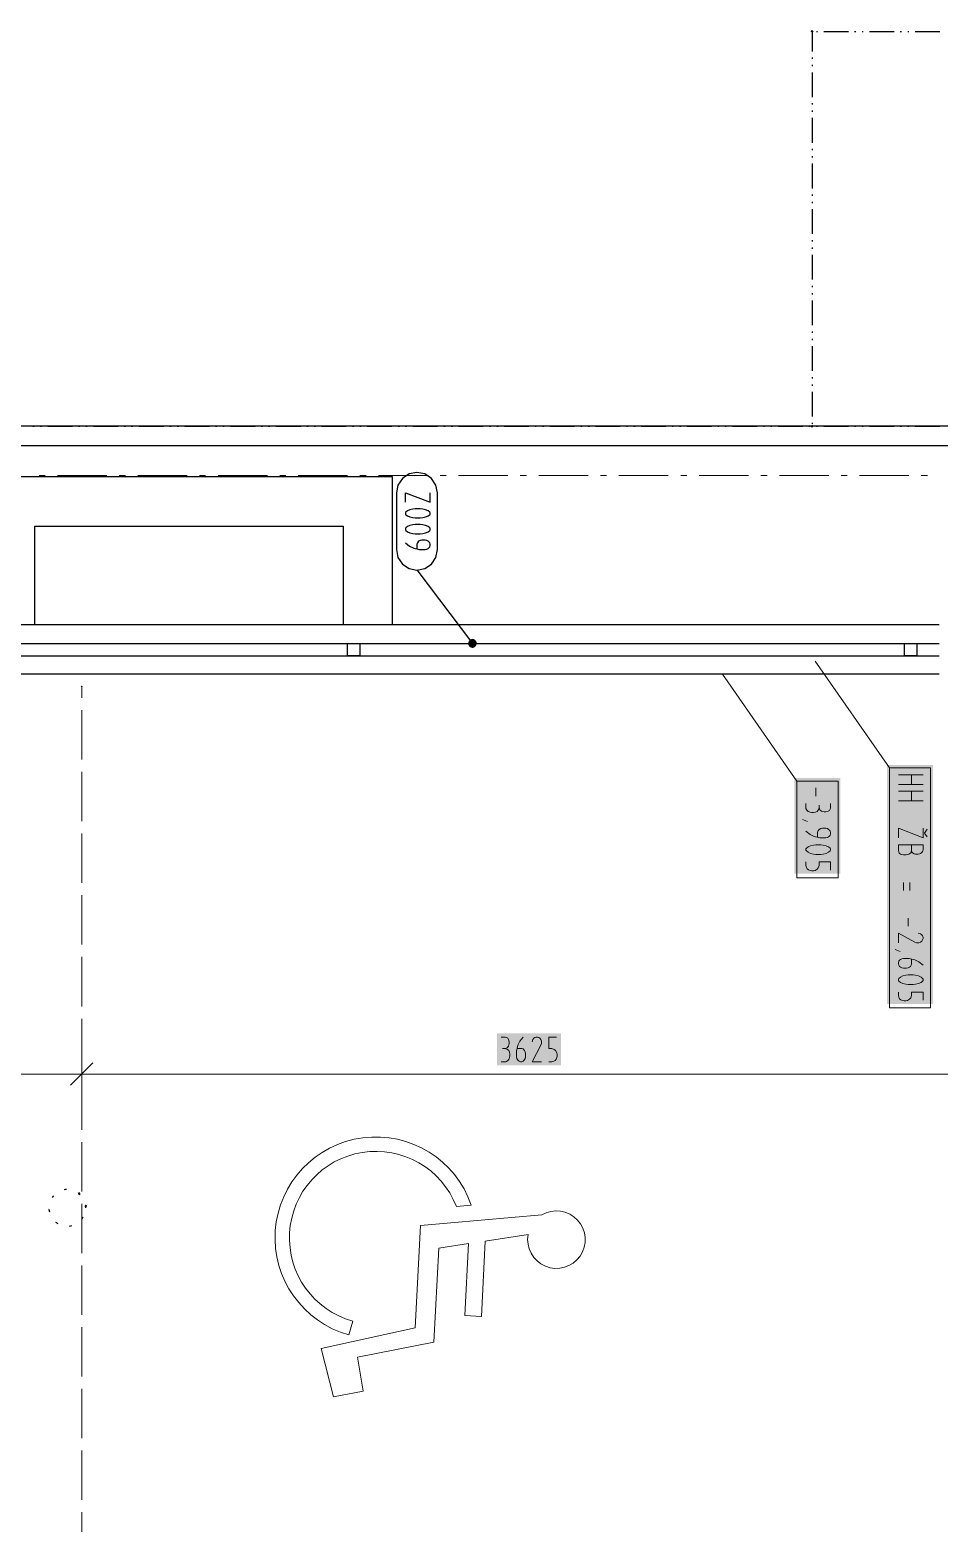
# Model space of a CAD drawing. Header units: millimetres. Extents: x 0 to 594, y 0 to 420.
# Drawn here: x 121 to 150.02, y 267.76 to 315.41 of the extents above; entities that cross this region are included whole.
import ezdxf

# ---------------------------------------------------------------- set-up
doc = ezdxf.new("R2010")
doc.units = ezdxf.units.MM
doc.header["$LTSCALE"] = 8
for name, color, linetype in [('PDF_CTU', 7, 'Continuous'), ('PDF_Dokresleni nad rovinou rezu', 7, 'Continuous'), ('PDF_Dopravni znaceni', 7, 'Continuous'), ('PDF_Klempirske vyrobky', 7, 'Continuous'), ('PDF_Koty delkove', 7, 'Continuous'), ('PDF_Koty vyskove-pudorysy', 7, 'Continuous'), ('PDF_Obecne 0.25', 7, 'Continuous'), ('PDF_Osy hlavni', 7, 'Continuous'), ('PDF_Popis Zamecnicke vyrobky', 7, 'Continuous'), ('PDF_Zamecnicke vyrobky', 7, 'Continuous')]:
    doc.layers.add(name, color=color, linetype=linetype)

msp = doc.modelspace()

# ---------------------------------------------------------------- linework, layer by layer
at = {"layer": 'PDF_CTU', "lineweight": 25}
for points in [[(396.91, 302.764), (99.429, 302.764)], [(396.91, 302.134), (99.429, 302.134)]]:
    msp.add_lwpolyline(points, dxfattribs=at)
at = {"layer": 'PDF_Dokresleni nad rovinou rezu', "lineweight": 25}
for points in [[(145.965, 315.362), (145.965, 314.724)], [(146.102, 315.362), (146.142, 315.362)], [(146.339, 315.362), (147.126, 315.362)], [(147.323, 315.362), (147.362, 315.362)], [(147.559, 315.362), (147.598, 315.362)], [(147.795, 315.362), (148.583, 315.362)], [(148.78, 315.362), (148.819, 315.362)], [(149.016, 315.362), (149.055, 315.362)], [(149.252, 315.362), (150.039, 315.362)], [(145.965, 314.528), (145.965, 314.488)], [(145.965, 314.291), (145.965, 314.252)], [(145.965, 314.055), (145.965, 313.268)], [(145.965, 313.071), (145.965, 313.032)], [(145.965, 312.835), (145.965, 312.795)], [(145.965, 312.599), (145.965, 311.811)], [(145.965, 311.614), (145.965, 311.575)], [(145.965, 311.378), (145.965, 311.339)], [(145.965, 311.142), (145.965, 310.354)], [(145.965, 310.158), (145.965, 310.118)], [(145.965, 309.921), (145.965, 309.882)], [(145.965, 309.685), (145.965, 308.898)], [(145.965, 308.701), (145.965, 308.661)], [(145.965, 308.465), (145.965, 308.425)], [(145.965, 308.228), (145.965, 307.441)], [(145.965, 307.244), (145.965, 307.205)], [(145.965, 307.008), (145.965, 306.969)], [(145.965, 306.772), (145.965, 305.984)], [(145.965, 305.787), (145.965, 305.748)], [(145.965, 305.551), (145.965, 305.512)], [(145.965, 305.315), (145.965, 304.528)], [(145.965, 304.331), (145.965, 304.291)], [(145.965, 304.095), (145.965, 304.055)], [(145.965, 303.858), (145.965, 303.071)], [(121.102, 302.764), (121.142, 302.764)], [(121.339, 302.764), (121.378, 302.764)], [(121.575, 302.764), (122.362, 302.764)], [(122.559, 302.764), (122.598, 302.764)], [(122.795, 302.764), (122.835, 302.764)], [(123.032, 302.764), (123.819, 302.764)], [(124.016, 302.764), (124.055, 302.764)], [(124.252, 302.764), (124.291, 302.764)], [(124.488, 302.764), (125.276, 302.764)], [(125.473, 302.764), (125.512, 302.764)], [(125.709, 302.764), (125.748, 302.764)], [(125.945, 302.764), (126.732, 302.764)], [(126.929, 302.764), (126.969, 302.764)], [(127.165, 302.764), (127.205, 302.764)], [(127.402, 302.764), (128.189, 302.764)], [(128.386, 302.764), (128.425, 302.764)], [(128.622, 302.764), (128.661, 302.764)], [(128.858, 302.764), (129.646, 302.764)], [(129.843, 302.764), (129.882, 302.764)], [(130.079, 302.764), (130.118, 302.764)], [(130.315, 302.764), (131.102, 302.764)], [(131.299, 302.764), (131.339, 302.764)], [(131.536, 302.764), (131.575, 302.764)], [(131.772, 302.764), (132.559, 302.764)], [(132.756, 302.764), (132.795, 302.764)], [(132.992, 302.764), (133.032, 302.764)], [(133.228, 302.764), (134.016, 302.764)], [(134.213, 302.764), (134.252, 302.764)], [(134.449, 302.764), (134.488, 302.764)], [(134.685, 302.764), (135.473, 302.764)], [(135.669, 302.764), (135.709, 302.764)], [(135.906, 302.764), (135.945, 302.764)], [(136.142, 302.764), (136.929, 302.764)], [(137.126, 302.764), (137.165, 302.764)], [(137.362, 302.764), (137.402, 302.764)], [(137.598, 302.764), (138.386, 302.764)], [(138.583, 302.764), (138.622, 302.764)], [(138.819, 302.764), (138.858, 302.764)], [(139.055, 302.764), (139.843, 302.764)], [(140.039, 302.764), (140.079, 302.764)], [(140.276, 302.764), (140.315, 302.764)], [(140.512, 302.764), (141.299, 302.764)], [(141.496, 302.764), (141.535, 302.764)], [(141.732, 302.764), (141.772, 302.764)], [(141.969, 302.764), (142.756, 302.764)], [(142.953, 302.764), (142.992, 302.764)], [(143.189, 302.764), (143.228, 302.764)], [(143.425, 302.764), (144.213, 302.764)], [(144.41, 302.764), (144.449, 302.764)], [(144.646, 302.764), (144.685, 302.764)], [(144.882, 302.764), (145.669, 302.764)], [(145.866, 302.764), (145.906, 302.764)], [(145.965, 302.874), (145.965, 302.835)], [(146.102, 302.764), (146.142, 302.764)], [(146.339, 302.764), (147.126, 302.764)], [(147.323, 302.764), (147.362, 302.764)], [(147.559, 302.764), (147.598, 302.764)], [(147.795, 302.764), (148.583, 302.764)], [(148.78, 302.764), (148.819, 302.764)], [(149.016, 302.764), (149.055, 302.764)], [(149.252, 302.764), (150.039, 302.764)]]:
    msp.add_lwpolyline(points, dxfattribs=at)
at = {"layer": 'PDF_Dokresleni nad rovinou rezu', "lineweight": 25, "transparency": 33554559}
for points in [[(145.916, 315.362), (145.965, 315.411), (145.965, 315.313), (146.014, 315.362)], [(145.965, 315.411), (146.014, 315.362), (145.916, 315.362), (145.965, 315.313)], [(145.965, 302.813), (146.014, 302.764), (145.916, 302.764), (145.965, 302.714)]]:
    msp.add_solid(points, dxfattribs=at)
at = {"layer": 'PDF_Dopravni znaceni', "lineweight": 18}
for points in [[(122.658, 294.457), (122.658, 294.095)], [(122.658, 293.701), (122.658, 292.126)], [(122.658, 291.732), (122.658, 290.158)], [(122.658, 289.764), (122.658, 288.189)], [(122.658, 287.795), (122.658, 286.221)], [(122.658, 285.827), (122.658, 284.252)], [(122.658, 283.858), (122.658, 282.284)], [(122.658, 281.89), (122.658, 280.315)], [(122.658, 279.921), (122.658, 278.347)], [(122.658, 277.953), (122.658, 276.378)], [(133.467, 277.264), (133.3, 273.995), (130.304, 273.33), (130.693, 271.788), (131.637, 271.974), (131.455, 273.055), (131.637, 271.974), (131.455, 273.055), (133.9, 273.536), (134.053, 276.532), (135.004, 276.68), (134.886, 274.382), (135.413, 274.355), (135.536, 276.763)], [(122.658, 275.984), (122.658, 274.41)], [(122.658, 274.016), (122.658, 272.441)], [(122.658, 272.047), (122.658, 270.473)], [(122.658, 270.079), (122.658, 268.504)], [(122.658, 268.11), (122.658, 266.536)]]:
    msp.add_lwpolyline(points, dxfattribs=at)
msp.add_lwpolyline([(131.308, 274.211), (131.185, 273.768, -1.658012), (135.088, 277.91), (134.614, 277.869, 1.619658)], format="xyb", close=True, dxfattribs=at)
msp.add_lwpolyline([(135.536, 276.763), (136.905, 276.976, 4.630675), (137.339, 277.598), (133.467, 277.264)], format="xyb", dxfattribs=at)
at = {"layer": 'PDF_Dopravni znaceni', "lineweight": 18, "transparency": 33554559}
msp.add_solid([(122.658, 294.492), (122.693, 294.457), (122.622, 294.457), (122.658, 294.421)], dxfattribs=at)
at = {"layer": 'PDF_Klempirske vyrobky', "lineweight": 25}
for points in [[(122.178, 278.406), (122.144, 278.41), (122.101, 278.397)], [(122.605, 278.243), (122.576, 278.278)], [(121.763, 278.211), (121.745, 278.197), (121.718, 278.148)], [(122.792, 277.822), (122.789, 277.88)], [(121.615, 277.776), (121.613, 277.765), (121.633, 277.7)], [(121.827, 277.366), (121.896, 277.328)], [(122.669, 277.468), (122.706, 277.537)], [(122.27, 277.238), (122.346, 277.261)]]:
    msp.add_lwpolyline(points, dxfattribs=at)
at = {"layer": 'PDF_Klempirske vyrobky', "lineweight": 25, "transparency": 33554559}
for points in [[(122.619, 278.255), (122.553, 278.235), (122.599, 278.322), (122.533, 278.302)], [(122.803, 277.833), (122.742, 277.865), (122.836, 277.894), (122.775, 277.927)]]:
    msp.add_solid(points, dxfattribs=at)
at = {"layer": 'PDF_Koty delkove', "lineweight": 18}
for points in [[(136.048, 283.272), (136.174, 283.272), (136.216, 283.259)], [(136.216, 283.259), (136.258, 283.233), (136.279, 283.193), (136.3, 283.115), (136.3, 283.063), (136.279, 282.984), (136.237, 282.931), (136.174, 282.905), (136.09, 282.905)], [(136.552, 282.905), (136.699, 282.905), (136.741, 282.892), (136.772, 282.866), (136.793, 282.839), (136.814, 282.8), (136.825, 282.748), (136.825, 282.643), (136.814, 282.59), (136.793, 282.551), (136.772, 282.525), (136.741, 282.498), (136.699, 282.485), (136.657, 282.485), (136.615, 282.498), (136.583, 282.525), (136.563, 282.551), (136.541, 282.59), (136.531, 282.643), (136.531, 282.826), (136.573, 283.01), (136.636, 283.141), (136.741, 283.272)], [(137.329, 282.485), (137.034, 282.485), (137.308, 283.01), (137.329, 283.063), (137.329, 283.141), (137.308, 283.193), (137.276, 283.233), (137.245, 283.259), (137.203, 283.272), (137.161, 283.272), (137.119, 283.259)], [(137.119, 283.259), (137.087, 283.233), (137.056, 283.193), (137.034, 283.115)], [(137.812, 283.272), (137.56, 283.272), (137.56, 282.905), (137.665, 282.905), (137.738, 282.878), (137.78, 282.839), (137.822, 282.774), (137.833, 282.722), (137.833, 282.669), (137.822, 282.616), (137.801, 282.564), (137.77, 282.525), (137.728, 282.498), (137.665, 282.485), (137.56, 282.485)], [(122.658, 281.5), (122.658, 282.091), (122.658, 282.681)], [(136.048, 282.485), (136.195, 282.485), (136.247, 282.511), (136.289, 282.551), (136.31, 282.616), (136.321, 282.669), (136.321, 282.722), (136.31, 282.787), (136.289, 282.839), (136.247, 282.878), (136.174, 282.905)], [(97.776, 282.091), (98.918, 282.091), (100.689, 282.091), (110.965, 282.091), (112.146, 282.091), (112.658, 282.091), (122.658, 282.091), (151.201, 282.091), (176.004, 282.091), (199.823, 282.091), (201.792, 282.091), (225.611, 282.091), (250.414, 282.091), (275.217, 282.091)], [(122.304, 281.737), (123.012, 282.445)]]:
    msp.add_lwpolyline(points, dxfattribs=at)
at = {"layer": 'PDF_Koty delkove', "color": 7, "lineweight": 18, "true_color": 0xffffff, "transparency": 33554559}
msp.add_solid([(135.909, 282.367), (137.951, 282.367), (135.909, 283.39), (137.951, 283.39)], dxfattribs=at)
at = {"layer": 'PDF_Koty vyskove-pudorysy', "lineweight": 18}
for points in [[(148.431, 291.86), (148.431, 284.205), (149.743, 284.205), (149.743, 291.86), (148.431, 291.86), (146.062, 295.268)], [(145.481, 291.442), (145.481, 288.358), (146.794, 288.358), (146.794, 291.442), (145.481, 291.442), (143.112, 294.85)], [(148.719, 291.641), (149.507, 291.641)], [(149.14, 291.641), (149.14, 291.335)], [(146.086, 291.224), (146.086, 290.96)], [(148.719, 291.335), (149.507, 291.335)], [(145.77, 290.72), (145.77, 290.567), (145.797, 290.513), (145.836, 290.469), (145.901, 290.447), (145.954, 290.436), (146.007, 290.436), (146.072, 290.447), (146.124, 290.469), (146.164, 290.513), (146.19, 290.589)], [(146.557, 290.72), (146.557, 290.589), (146.545, 290.545), (146.518, 290.502), (146.479, 290.479), (146.401, 290.458), (146.348, 290.458), (146.269, 290.479), (146.216, 290.523), (146.19, 290.589), (146.19, 290.676)], [(148.719, 291.117), (149.507, 291.117)], [(148.719, 290.81), (149.507, 290.81)], [(149.14, 291.117), (149.14, 290.81)], [(145.665, 290.217), (145.823, 290.151)], [(145.77, 289.845), (145.901, 289.736), (146.033, 289.67), (146.216, 289.627), (146.401, 289.627), (146.453, 289.638), (146.492, 289.659), (146.518, 289.681), (146.545, 289.714), (146.557, 289.758), (146.557, 289.801), (146.545, 289.845), (146.518, 289.878), (146.492, 289.9), (146.453, 289.922), (146.401, 289.933), (146.295, 289.933), (146.243, 289.922), (146.19, 289.9), (146.151, 289.845), (146.138, 289.801), (146.138, 289.648)], [(148.719, 289.629), (148.719, 289.935), (149.507, 289.629), (149.507, 289.935)], [(149.638, 289.66), (149.557, 289.782), (149.638, 289.905)], [(146.557, 289.276), (146.545, 289.299), (146.492, 289.342), (146.413, 289.375), (146.321, 289.397), (146.243, 289.408), (146.086, 289.408), (146.007, 289.397), (145.915, 289.375), (145.836, 289.342), (145.783, 289.299), (145.77, 289.276), (145.77, 289.233), (145.783, 289.211), (145.836, 289.167), (145.915, 289.134), (146.007, 289.113), (146.086, 289.102)], [(146.086, 289.102), (146.243, 289.102), (146.321, 289.113), (146.413, 289.134), (146.492, 289.167), (146.545, 289.211), (146.557, 289.233), (146.557, 289.276)], [(149.14, 289.235), (149.127, 289.17), (149.113, 289.147), (149.087, 289.126), (149.048, 289.104), (148.969, 289.082), (148.878, 289.082), (148.812, 289.093), (148.786, 289.104), (148.746, 289.137), (148.733, 289.17), (148.719, 289.235), (148.719, 289.41), (149.507, 289.41), (149.507, 289.235), (149.494, 289.191), (149.468, 289.159), (149.428, 289.126), (149.402, 289.115), (149.35, 289.104), (149.271, 289.104), (149.219, 289.115), (149.166, 289.147), (149.153, 289.17), (149.14, 289.235), (149.14, 289.41)], [(146.557, 288.598), (146.557, 288.861), (146.19, 288.861), (146.19, 288.751), (146.164, 288.675), (146.124, 288.631), (146.059, 288.588), (146.007, 288.577), (145.954, 288.577), (145.901, 288.588), (145.849, 288.61), (145.81, 288.642), (145.783, 288.686), (145.77, 288.751), (145.77, 288.861)], [(148.878, 288.208), (148.878, 287.944)], [(149.087, 288.208), (149.087, 287.944)], [(149.035, 287.07), (149.035, 286.807)], [(148.719, 286.283), (148.719, 286.589), (149.245, 286.304), (149.297, 286.283), (149.376, 286.283), (149.428, 286.304), (149.468, 286.337), (149.494, 286.37), (149.507, 286.414), (149.507, 286.457), (149.494, 286.501), (149.468, 286.534)], [(149.468, 286.534), (149.428, 286.567), (149.35, 286.589)], [(148.615, 286.064), (148.772, 285.998)], [(149.14, 285.757), (149.14, 285.605), (149.127, 285.561), (149.101, 285.528), (149.074, 285.506), (149.035, 285.484), (148.982, 285.473), (148.878, 285.473), (148.825, 285.484), (148.786, 285.506), (148.76, 285.528), (148.733, 285.561), (148.719, 285.605), (148.719, 285.648), (148.733, 285.692), (148.76, 285.725), (148.786, 285.746), (148.825, 285.769), (148.878, 285.78), (149.061, 285.78), (149.245, 285.736), (149.376, 285.67), (149.507, 285.561)], [(149.507, 284.708), (149.14, 284.708), (149.14, 284.598), (149.113, 284.522), (149.074, 284.478), (149.008, 284.435), (148.956, 284.423), (148.904, 284.423), (148.851, 284.435), (148.799, 284.456), (148.76, 284.489), (148.733, 284.532), (148.719, 284.598), (148.719, 284.708)], [(149.507, 284.445), (149.507, 284.708)]]:
    msp.add_lwpolyline(points, dxfattribs=at)
msp.add_lwpolyline([(149.035, 284.948), (149.193, 284.948), (149.271, 284.959), (149.363, 284.981), (149.442, 285.014), (149.494, 285.057), (149.507, 285.08), (149.507, 285.123), (149.494, 285.145), (149.442, 285.188), (149.363, 285.221), (149.271, 285.244), (149.193, 285.255), (149.035, 285.255), (148.956, 285.244), (148.864, 285.221), (148.786, 285.188), (148.733, 285.145), (148.719, 285.123), (148.719, 285.08), (148.733, 285.057), (148.786, 285.014), (148.864, 284.981), (148.956, 284.959)], close=True, dxfattribs=at)
at = {"layer": 'PDF_Koty vyskove-pudorysy', "color": 7, "lineweight": 18, "true_color": 0xffffff, "transparency": 33554559}
for points in [[(148.352, 291.955), (148.352, 284.329), (149.822, 291.955), (149.822, 284.329)], [(145.402, 291.537), (145.402, 288.482), (146.872, 291.537), (146.872, 288.482)]]:
    msp.add_solid(points, dxfattribs=at)
at = {"layer": 'PDF_Obecne 0.25', "lineweight": 25}
for points in [[(132.579, 296.425), (132.579, 301.15), (119.587, 301.15), (119.587, 296.425)], [(121.162, 296.425), (121.162, 299.575), (131.004, 299.575), (131.004, 296.425)], [(150.02, 296.425), (112.658, 296.425)], [(150.02, 294.85), (112.658, 294.85)]]:
    msp.add_lwpolyline(points, dxfattribs=at)
at = {"layer": 'PDF_Osy hlavni', "lineweight": 18}
for points in [[(121.299, 301.189), (121.496, 301.189)], [(121.89, 301.189), (123.465, 301.189)], [(123.858, 301.189), (124.055, 301.189)], [(124.449, 301.189), (126.024, 301.189)], [(126.417, 301.189), (126.614, 301.189)], [(127.008, 301.189), (128.583, 301.189)], [(128.976, 301.189), (129.173, 301.189)], [(129.567, 301.189), (131.142, 301.189)], [(131.536, 301.189), (131.732, 301.189)], [(132.126, 301.189), (133.701, 301.189)], [(134.095, 301.189), (134.291, 301.189)], [(134.685, 301.189), (136.26, 301.189)], [(136.654, 301.189), (136.85, 301.189)], [(137.244, 301.189), (138.819, 301.189)], [(139.213, 301.189), (139.41, 301.189)], [(139.803, 301.189), (141.378, 301.189)], [(141.772, 301.189), (141.969, 301.189)], [(142.362, 301.189), (143.937, 301.189)], [(144.331, 301.189), (144.528, 301.189)], [(144.921, 301.189), (146.496, 301.189)], [(146.89, 301.189), (147.087, 301.189)], [(147.48, 301.189), (149.055, 301.189)], [(149.449, 301.189), (149.646, 301.189)]]:
    msp.add_lwpolyline(points, dxfattribs=at)
at = {"layer": 'PDF_Popis Zamecnicke vyrobky', "lineweight": 25}
for points in [[(134.012, 300.635), (133.962, 300.886), (133.82, 301.099), (133.607, 301.241), (133.356, 301.291), (133.105, 301.241), (132.892, 301.099), (132.75, 300.886), (132.7, 300.635), (132.7, 298.829)], [(132.7, 298.829), (132.75, 298.578), (132.892, 298.365), (133.105, 298.223), (133.356, 298.173), (133.607, 298.223), (133.82, 298.365), (133.962, 298.578), (134.012, 298.829), (134.012, 300.635)], [(132.989, 300.34), (132.989, 300.635), (133.776, 300.34), (133.776, 300.635)], [(133.711, 299.396), (133.763, 299.437), (133.776, 299.459), (133.776, 299.5), (133.763, 299.522), (133.711, 299.563), (133.632, 299.595), (133.54, 299.616), (133.462, 299.627), (133.304, 299.627), (133.226, 299.616), (133.133, 299.595), (133.055, 299.563), (133.002, 299.522), (132.989, 299.5), (132.989, 299.459), (133.002, 299.437), (133.055, 299.396), (133.133, 299.364), (133.226, 299.343), (133.304, 299.333)], [(133.304, 299.333), (133.462, 299.333), (133.54, 299.343), (133.632, 299.364), (133.711, 299.396)], [(132.989, 299.038), (133.12, 298.933), (133.252, 298.87), (133.435, 298.829), (133.619, 298.829), (133.671, 298.839), (133.711, 298.86), (133.737, 298.881), (133.763, 298.912), (133.776, 298.955), (133.776, 298.996), (133.763, 299.038), (133.737, 299.07), (133.711, 299.091), (133.671, 299.112), (133.619, 299.123), (133.514, 299.123), (133.462, 299.112), (133.409, 299.091), (133.37, 299.038), (133.356, 298.996), (133.356, 298.849)], [(133.356, 298.183), (135.126, 295.835)], [(135.197, 295.74), (135.211, 295.753), (135.223, 295.768), (135.233, 295.785), (135.239, 295.803), (135.243, 295.822), (135.243, 295.841), (135.241, 295.86), (135.235, 295.879), (135.227, 295.896), (135.215, 295.911), (135.202, 295.925), (135.186, 295.936), (135.169, 295.945), (135.15, 295.95), (135.131, 295.953), (135.112, 295.952), (135.093, 295.948), (135.075, 295.941), (135.058, 295.932), (135.043, 295.919), (135.031, 295.905), (135.02, 295.888), (135.013, 295.871), (135.009, 295.852), (135.007, 295.833), (135.009, 295.813), (135.014, 295.795), (135.022, 295.777), (135.033, 295.761), (135.046, 295.747), (135.061, 295.735), (135.078, 295.726), (135.097, 295.72), (135.116, 295.717), (135.135, 295.717), (135.154, 295.72), (135.172, 295.726), (135.189, 295.735), (135.197, 295.74)], [(135.054, 295.929), (135.054, 295.929)], [(135.22, 295.906), (135.22, 295.906)], [(135.031, 295.764), (135.031, 295.764)], [(135.197, 295.74), (135.197, 295.74)]]:
    msp.add_lwpolyline(points, dxfattribs=at)
msp.add_lwpolyline([(133.304, 299.837), (133.462, 299.837), (133.54, 299.847), (133.632, 299.868), (133.711, 299.9), (133.763, 299.941), (133.776, 299.962), (133.776, 300.004), (133.763, 300.025), (133.711, 300.067), (133.632, 300.099), (133.54, 300.12), (133.462, 300.131), (133.304, 300.131), (133.226, 300.12), (133.133, 300.099), (133.055, 300.067), (133.002, 300.025), (132.989, 300.004), (132.989, 299.962), (133.002, 299.941), (133.055, 299.9), (133.133, 299.868), (133.226, 299.847)], close=True, dxfattribs=at)
at = {"layer": 'PDF_Popis Zamecnicke vyrobky', "lineweight": 25, "transparency": 33554559}
for points in [[(135.112, 295.951), (135.017, 295.88), (135.009, 295.821)], [(135.112, 295.951), (135.009, 295.821), (135.171, 295.943)], [(135.171, 295.943), (135.009, 295.821), (135.031, 295.764)], [(135.017, 295.88), (135.112, 295.951), (135.054, 295.929)], [(135.171, 295.943), (135.031, 295.764), (135.22, 295.906)], [(135.22, 295.906), (135.031, 295.764), (135.08, 295.726)], [(135.22, 295.906), (135.08, 295.726), (135.242, 295.849)], [(135.242, 295.849), (135.08, 295.726), (135.14, 295.718)], [(135.242, 295.849), (135.14, 295.718), (135.234, 295.789)], [(135.234, 295.789), (135.14, 295.718), (135.197, 295.74)]]:
    msp.add_solid(points, dxfattribs=at)
at = {"layer": 'PDF_Zamecnicke vyrobky', "lineweight": 25}
for points in [[(112.658, 295.835), (150.02, 295.835)], [(112.658, 295.441), (150.02, 295.441)]]:
    msp.add_lwpolyline(points, dxfattribs=at)
for points in [[(131.536, 295.835), (131.536, 295.441), (131.142, 295.441), (131.142, 295.835)], [(149.311, 295.835), (149.311, 295.441), (148.918, 295.441), (148.918, 295.835)]]:
    msp.add_lwpolyline(points, close=True, dxfattribs=at)

doc.saveas('drawing.dxf')
